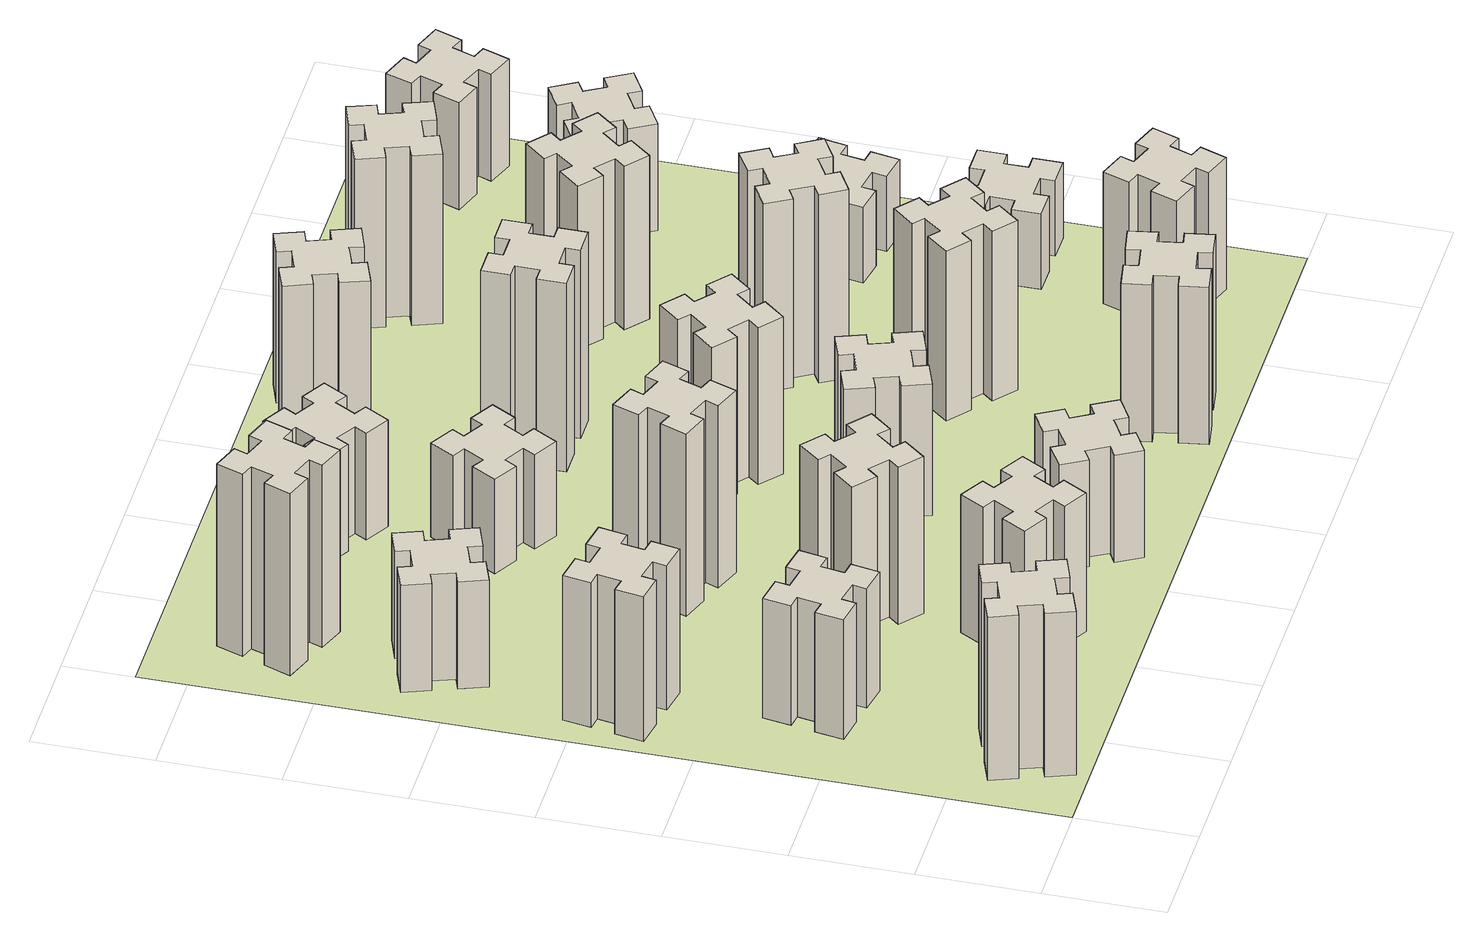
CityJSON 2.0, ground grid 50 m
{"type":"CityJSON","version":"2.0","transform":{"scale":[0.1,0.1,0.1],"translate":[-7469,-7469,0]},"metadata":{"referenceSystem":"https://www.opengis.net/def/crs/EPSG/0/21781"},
"CityObjects":{
"building1":{"type":"Building","attributes":{"class":"1000","function":"1000","usage":"1000","yearOfConstruction":2016,"roofType":"1000","measuredHeight":78,"storeysAboveGround":30,"storeysBelowGround":0},"geometry":[{"type":"Solid","lod":"1","boundaries":[[[[0,1,2,3,4,5,6,7,8,9,10,11,12,13,14,15,16,17,18,19]],[[17,16,20,21]],[[16,15,22,20]],[[15,14,23,22]],[[14,13,24,23]],[[13,12,25,24]],[[12,11,26,25]],[[11,10,27,26]],[[10,9,28,27]],[[9,8,29,28]],[[8,7,30,29]],[[7,6,31,30]],[[6,5,32,31]],[[5,4,33,32]],[[4,3,34,33]],[[3,2,35,34]],[[2,1,36,35]],[[1,0,37,36]],[[0,19,38,37]],[[19,18,39,38]],[[18,17,21,39]],[[24,25,26,27,28,29,30,31,32,33,34,35,36,37,38,39,21,20,22,23]]]]}]},
"building2":{"type":"Building","attributes":{"class":"1000","function":"1000","usage":"1000","yearOfConstruction":2016,"roofType":"1000","measuredHeight":57,"storeysAboveGround":30,"storeysBelowGround":0},"geometry":[{"type":"Solid","lod":"1","boundaries":[[[[40,41,42,43,44,45,46,47,48,49,50,51,52,53,54,55,56,57,58,59]],[[57,56,60,61]],[[56,55,62,60]],[[55,54,63,62]],[[54,53,64,63]],[[53,52,65,64]],[[52,51,66,65]],[[51,50,67,66]],[[50,49,68,67]],[[49,48,69,68]],[[48,47,70,69]],[[47,46,71,70]],[[46,45,72,71]],[[45,44,73,72]],[[44,43,74,73]],[[43,42,75,74]],[[42,41,76,75]],[[41,40,77,76]],[[40,59,78,77]],[[59,58,79,78]],[[58,57,61,79]],[[64,65,66,67,68,69,70,71,72,73,74,75,76,77,78,79,61,60,62,63]]]]}]},
"building3":{"type":"Building","attributes":{"class":"1000","function":"1000","usage":"1000","yearOfConstruction":2016,"roofType":"1000","measuredHeight":69,"storeysAboveGround":30,"storeysBelowGround":0},"geometry":[{"type":"Solid","lod":"1","boundaries":[[[[80,81,82,83,84,85,86,87,88,89,90,91,92,93,94,95,96,97,98,99]],[[97,96,100,101]],[[96,95,102,100]],[[95,94,103,102]],[[94,93,104,103]],[[93,92,105,104]],[[92,91,106,105]],[[91,90,107,106]],[[90,89,108,107]],[[89,88,109,108]],[[88,87,110,109]],[[87,86,111,110]],[[86,85,112,111]],[[85,84,113,112]],[[84,83,114,113]],[[83,82,115,114]],[[82,81,116,115]],[[81,80,117,116]],[[80,99,118,117]],[[99,98,119,118]],[[98,97,101,119]],[[104,105,106,107,108,109,110,111,112,113,114,115,116,117,118,119,101,100,102,103]]]]}]},
"building4":{"type":"Building","attributes":{"class":"1000","function":"1000","usage":"1000","yearOfConstruction":2016,"roofType":"1000","measuredHeight":51,"storeysAboveGround":30,"storeysBelowGround":0},"geometry":[{"type":"Solid","lod":"1","boundaries":[[[[120,121,122,123,124,125,126,127,128,129,130,131,132,133,134,135,136,137,138,139]],[[137,136,140,141]],[[136,135,142,140]],[[135,134,143,142]],[[134,133,144,143]],[[133,132,145,144]],[[132,131,146,145]],[[131,130,147,146]],[[130,129,148,147]],[[129,128,149,148]],[[128,127,150,149]],[[127,126,151,150]],[[126,125,152,151]],[[125,124,153,152]],[[124,123,154,153]],[[123,122,155,154]],[[122,121,156,155]],[[121,120,157,156]],[[120,139,158,157]],[[139,138,159,158]],[[138,137,141,159]],[[144,145,146,147,148,149,150,151,152,153,154,155,156,157,158,159,141,140,142,143]]]]}]},
"building5":{"type":"Building","attributes":{"class":"1000","function":"1000","usage":"1000","yearOfConstruction":2016,"roofType":"1000","measuredHeight":66,"storeysAboveGround":30,"storeysBelowGround":0},"geometry":[{"type":"Solid","lod":"1","boundaries":[[[[160,161,162,163,164,165,166,167,168,169,170,171,172,173,174,175,176,177,178,179]],[[177,176,180,181]],[[176,175,182,180]],[[175,174,183,182]],[[174,173,184,183]],[[173,172,185,184]],[[172,171,186,185]],[[171,170,187,186]],[[170,169,188,187]],[[169,168,189,188]],[[168,167,190,189]],[[167,166,191,190]],[[166,165,192,191]],[[165,164,193,192]],[[164,163,194,193]],[[163,162,195,194]],[[162,161,196,195]],[[161,160,197,196]],[[160,179,198,197]],[[179,178,199,198]],[[178,177,181,199]],[[184,185,186,187,188,189,190,191,192,193,194,195,196,197,198,199,181,180,182,183]]]]}]},
"building6":{"type":"Building","attributes":{"class":"1000","function":"1000","usage":"1000","yearOfConstruction":2016,"roofType":"1000","measuredHeight":87,"storeysAboveGround":30,"storeysBelowGround":0},"geometry":[{"type":"Solid","lod":"1","boundaries":[[[[200,201,202,203,204,205,206,207,208,209,210,211,212,213,214,215,216,217,218,219]],[[217,216,220,221]],[[216,215,222,220]],[[215,214,223,222]],[[214,213,224,223]],[[213,212,225,224]],[[212,211,226,225]],[[211,210,227,226]],[[210,209,228,227]],[[209,208,229,228]],[[208,207,230,229]],[[207,206,231,230]],[[206,205,232,231]],[[205,204,233,232]],[[204,203,234,233]],[[203,202,235,234]],[[202,201,236,235]],[[201,200,237,236]],[[200,219,238,237]],[[219,218,239,238]],[[218,217,221,239]],[[224,225,226,227,228,229,230,231,232,233,234,235,236,237,238,239,221,220,222,223]]]]}]},
"building7":{"type":"Building","attributes":{"class":"1000","function":"1000","usage":"1000","yearOfConstruction":2016,"roofType":"1000","measuredHeight":75,"storeysAboveGround":30,"storeysBelowGround":0},"geometry":[{"type":"Solid","lod":"1","boundaries":[[[[240,241,242,243,244,245,246,247,248,249,250,251,252,253,254,255,256,257,258,259]],[[257,256,260,261]],[[256,255,262,260]],[[255,254,263,262]],[[254,253,264,263]],[[253,252,265,264]],[[252,251,266,265]],[[251,250,267,266]],[[250,249,268,267]],[[249,248,269,268]],[[248,247,270,269]],[[247,246,271,270]],[[246,245,272,271]],[[245,244,273,272]],[[244,243,274,273]],[[243,242,275,274]],[[242,241,276,275]],[[241,240,277,276]],[[240,259,278,277]],[[259,258,279,278]],[[258,257,261,279]],[[264,265,266,267,268,269,270,271,272,273,274,275,276,277,278,279,261,260,262,263]]]]}]},
"building8":{"type":"Building","attributes":{"class":"1000","function":"1000","usage":"1000","yearOfConstruction":2016,"roofType":"1000","measuredHeight":87,"storeysAboveGround":30,"storeysBelowGround":0},"geometry":[{"type":"Solid","lod":"1","boundaries":[[[[280,281,282,283,284,285,286,287,288,289,290,291,292,293,294,295,296,297,298,299]],[[297,296,300,301]],[[296,295,302,300]],[[295,294,303,302]],[[294,293,304,303]],[[293,292,305,304]],[[292,291,306,305]],[[291,290,307,306]],[[290,289,308,307]],[[289,288,309,308]],[[288,287,310,309]],[[287,286,311,310]],[[286,285,312,311]],[[285,284,313,312]],[[284,283,314,313]],[[283,282,315,314]],[[282,281,316,315]],[[281,280,317,316]],[[280,299,318,317]],[[299,298,319,318]],[[298,297,301,319]],[[304,305,306,307,308,309,310,311,312,313,314,315,316,317,318,319,301,300,302,303]]]]}]},
"building9":{"type":"Building","attributes":{"class":"1000","function":"1000","usage":"1000","yearOfConstruction":2016,"roofType":"1000","measuredHeight":51,"storeysAboveGround":30,"storeysBelowGround":0},"geometry":[{"type":"Solid","lod":"1","boundaries":[[[[320,321,322,323,324,325,326,327,328,329,330,331,332,333,334,335,336,337,338,339]],[[337,336,340,341]],[[336,335,342,340]],[[335,334,343,342]],[[334,333,344,343]],[[333,332,345,344]],[[332,331,346,345]],[[331,330,347,346]],[[330,329,348,347]],[[329,328,349,348]],[[328,327,350,349]],[[327,326,351,350]],[[326,325,352,351]],[[325,324,353,352]],[[324,323,354,353]],[[323,322,355,354]],[[322,321,356,355]],[[321,320,357,356]],[[320,339,358,357]],[[339,338,359,358]],[[338,337,341,359]],[[344,345,346,347,348,349,350,351,352,353,354,355,356,357,358,359,341,340,342,343]]]]}]},
"building10":{"type":"Building","attributes":{"class":"1000","function":"1000","usage":"1000","yearOfConstruction":2016,"roofType":"1000","measuredHeight":45,"storeysAboveGround":30,"storeysBelowGround":0},"geometry":[{"type":"Solid","lod":"1","boundaries":[[[[360,361,362,363,364,365,366,367,368,369,370,371,372,373,374,375,376,377,378,379]],[[377,376,380,381]],[[376,375,382,380]],[[375,374,383,382]],[[374,373,384,383]],[[373,372,385,384]],[[372,371,386,385]],[[371,370,387,386]],[[370,369,388,387]],[[369,368,389,388]],[[368,367,390,389]],[[367,366,391,390]],[[366,365,392,391]],[[365,364,393,392]],[[364,363,394,393]],[[363,362,395,394]],[[362,361,396,395]],[[361,360,397,396]],[[360,379,398,397]],[[379,378,399,398]],[[378,377,381,399]],[[384,385,386,387,388,389,390,391,392,393,394,395,396,397,398,399,381,380,382,383]]]]}]},
"building11":{"type":"Building","attributes":{"class":"1000","function":"1000","usage":"1000","yearOfConstruction":2016,"roofType":"1000","measuredHeight":51,"storeysAboveGround":30,"storeysBelowGround":0},"geometry":[{"type":"Solid","lod":"1","boundaries":[[[[400,401,402,403,404,405,406,407,408,409,410,411,412,413,414,415,416,417,418,419]],[[417,416,420,421]],[[416,415,422,420]],[[415,414,423,422]],[[414,413,424,423]],[[413,412,425,424]],[[412,411,426,425]],[[411,410,427,426]],[[410,409,428,427]],[[409,408,429,428]],[[408,407,430,429]],[[407,406,431,430]],[[406,405,432,431]],[[405,404,433,432]],[[404,403,434,433]],[[403,402,435,434]],[[402,401,436,435]],[[401,400,437,436]],[[400,419,438,437]],[[419,418,439,438]],[[418,417,421,439]],[[424,425,426,427,428,429,430,431,432,433,434,435,436,437,438,439,421,420,422,423]]]]}]},
"building12":{"type":"Building","attributes":{"class":"1000","function":"1000","usage":"1000","yearOfConstruction":2016,"roofType":"1000","measuredHeight":63,"storeysAboveGround":30,"storeysBelowGround":0},"geometry":[{"type":"Solid","lod":"1","boundaries":[[[[440,441,442,443,444,445,446,447,448,449,450,451,452,453,454,455,456,457,458,459]],[[457,456,460,461]],[[456,455,462,460]],[[455,454,463,462]],[[454,453,464,463]],[[453,452,465,464]],[[452,451,466,465]],[[451,450,467,466]],[[450,449,468,467]],[[449,448,469,468]],[[448,447,470,469]],[[447,446,471,470]],[[446,445,472,471]],[[445,444,473,472]],[[444,443,474,473]],[[443,442,475,474]],[[442,441,476,475]],[[441,440,477,476]],[[440,459,478,477]],[[459,458,479,478]],[[458,457,461,479]],[[464,465,466,467,468,469,470,471,472,473,474,475,476,477,478,479,461,460,462,463]]]]}]},
"building13":{"type":"Building","attributes":{"class":"1000","function":"1000","usage":"1000","yearOfConstruction":2016,"roofType":"1000","measuredHeight":75,"storeysAboveGround":30,"storeysBelowGround":0},"geometry":[{"type":"Solid","lod":"1","boundaries":[[[[480,481,482,483,484,485,486,487,488,489,490,491,492,493,494,495,496,497,498,499]],[[497,496,500,501]],[[496,495,502,500]],[[495,494,503,502]],[[494,493,504,503]],[[493,492,505,504]],[[492,491,506,505]],[[491,490,507,506]],[[490,489,508,507]],[[489,488,509,508]],[[488,487,510,509]],[[487,486,511,510]],[[486,485,512,511]],[[485,484,513,512]],[[484,483,514,513]],[[483,482,515,514]],[[482,481,516,515]],[[481,480,517,516]],[[480,499,518,517]],[[499,498,519,518]],[[498,497,501,519]],[[504,505,506,507,508,509,510,511,512,513,514,515,516,517,518,519,501,500,502,503]]]]}]},
"building14":{"type":"Building","attributes":{"class":"1000","function":"1000","usage":"1000","yearOfConstruction":2016,"roofType":"1000","measuredHeight":90,"storeysAboveGround":30,"storeysBelowGround":0},"geometry":[{"type":"Solid","lod":"1","boundaries":[[[[520,521,522,523,524,525,526,527,528,529,530,531,532,533,534,535,536,537,538,539]],[[537,536,540,541]],[[536,535,542,540]],[[535,534,543,542]],[[534,533,544,543]],[[533,532,545,544]],[[532,531,546,545]],[[531,530,547,546]],[[530,529,548,547]],[[529,528,549,548]],[[528,527,550,549]],[[527,526,551,550]],[[526,525,552,551]],[[525,524,553,552]],[[524,523,554,553]],[[523,522,555,554]],[[522,521,556,555]],[[521,520,557,556]],[[520,539,558,557]],[[539,538,559,558]],[[538,537,541,559]],[[544,545,546,547,548,549,550,551,552,553,554,555,556,557,558,559,541,540,542,543]]]]}]},
"building15":{"type":"Building","attributes":{"class":"1000","function":"1000","usage":"1000","yearOfConstruction":2016,"roofType":"1000","measuredHeight":75,"storeysAboveGround":30,"storeysBelowGround":0},"geometry":[{"type":"Solid","lod":"1","boundaries":[[[[560,561,562,563,564,565,566,567,568,569,570,571,572,573,574,575,576,577,578,579]],[[577,576,580,581]],[[576,575,582,580]],[[575,574,583,582]],[[574,573,584,583]],[[573,572,585,584]],[[572,571,586,585]],[[571,570,587,586]],[[570,569,588,587]],[[569,568,589,588]],[[568,567,590,589]],[[567,566,591,590]],[[566,565,592,591]],[[565,564,593,592]],[[564,563,594,593]],[[563,562,595,594]],[[562,561,596,595]],[[561,560,597,596]],[[560,579,598,597]],[[579,578,599,598]],[[578,577,581,599]],[[584,585,586,587,588,589,590,591,592,593,594,595,596,597,598,599,581,580,582,583]]]]}]},
"building16":{"type":"Building","attributes":{"class":"1000","function":"1000","usage":"1000","yearOfConstruction":2016,"roofType":"1000","measuredHeight":72,"storeysAboveGround":30,"storeysBelowGround":0},"geometry":[{"type":"Solid","lod":"1","boundaries":[[[[600,601,602,603,604,605,606,607,608,609,610,611,612,613,614,615,616,617,618,619]],[[617,616,620,621]],[[616,615,622,620]],[[615,614,623,622]],[[614,613,624,623]],[[613,612,625,624]],[[612,611,626,625]],[[611,610,627,626]],[[610,609,628,627]],[[609,608,629,628]],[[608,607,630,629]],[[607,606,631,630]],[[606,605,632,631]],[[605,604,633,632]],[[604,603,634,633]],[[603,602,635,634]],[[602,601,636,635]],[[601,600,637,636]],[[600,619,638,637]],[[619,618,639,638]],[[618,617,621,639]],[[624,625,626,627,628,629,630,631,632,633,634,635,636,637,638,639,621,620,622,623]]]]}]},
"building17":{"type":"Building","attributes":{"class":"1000","function":"1000","usage":"1000","yearOfConstruction":2016,"roofType":"1000","measuredHeight":81,"storeysAboveGround":30,"storeysBelowGround":0},"geometry":[{"type":"Solid","lod":"1","boundaries":[[[[640,641,642,643,644,645,646,647,648,649,650,651,652,653,654,655,656,657,658,659]],[[657,656,660,661]],[[656,655,662,660]],[[655,654,663,662]],[[654,653,664,663]],[[653,652,665,664]],[[652,651,666,665]],[[651,650,667,666]],[[650,649,668,667]],[[649,648,669,668]],[[648,647,670,669]],[[647,646,671,670]],[[646,645,672,671]],[[645,644,673,672]],[[644,643,674,673]],[[643,642,675,674]],[[642,641,676,675]],[[641,640,677,676]],[[640,659,678,677]],[[659,658,679,678]],[[658,657,661,679]],[[664,665,666,667,668,669,670,671,672,673,674,675,676,677,678,679,661,660,662,663]]]]}]},
"building18":{"type":"Building","attributes":{"class":"1000","function":"1000","usage":"1000","yearOfConstruction":2016,"roofType":"1000","measuredHeight":90,"storeysAboveGround":30,"storeysBelowGround":0},"geometry":[{"type":"Solid","lod":"1","boundaries":[[[[680,681,682,683,684,685,686,687,688,689,690,691,692,693,694,695,696,697,698,699]],[[697,696,700,701]],[[696,695,702,700]],[[695,694,703,702]],[[694,693,704,703]],[[693,692,705,704]],[[692,691,706,705]],[[691,690,707,706]],[[690,689,708,707]],[[689,688,709,708]],[[688,687,710,709]],[[687,686,711,710]],[[686,685,712,711]],[[685,684,713,712]],[[684,683,714,713]],[[683,682,715,714]],[[682,681,716,715]],[[681,680,717,716]],[[680,699,718,717]],[[699,698,719,718]],[[698,697,701,719]],[[704,705,706,707,708,709,710,711,712,713,714,715,716,717,718,719,701,700,702,703]]]]}]},
"building19":{"type":"Building","attributes":{"class":"1000","function":"1000","usage":"1000","yearOfConstruction":2016,"roofType":"1000","measuredHeight":78,"storeysAboveGround":30,"storeysBelowGround":0},"geometry":[{"type":"Solid","lod":"1","boundaries":[[[[720,721,722,723,724,725,726,727,728,729,730,731,732,733,734,735,736,737,738,739]],[[737,736,740,741]],[[736,735,742,740]],[[735,734,743,742]],[[734,733,744,743]],[[733,732,745,744]],[[732,731,746,745]],[[731,730,747,746]],[[730,729,748,747]],[[729,728,749,748]],[[728,727,750,749]],[[727,726,751,750]],[[726,725,752,751]],[[725,724,753,752]],[[724,723,754,753]],[[723,722,755,754]],[[722,721,756,755]],[[721,720,757,756]],[[720,739,758,757]],[[739,738,759,758]],[[738,737,741,759]],[[744,745,746,747,748,749,750,751,752,753,754,755,756,757,758,759,741,740,742,743]]]]}]},
"building20":{"type":"Building","attributes":{"class":"1000","function":"1000","usage":"1000","yearOfConstruction":2016,"roofType":"1000","measuredHeight":63,"storeysAboveGround":30,"storeysBelowGround":0},"geometry":[{"type":"Solid","lod":"1","boundaries":[[[[760,761,762,763,764,765,766,767,768,769,770,771,772,773,774,775,776,777,778,779]],[[777,776,780,781]],[[776,775,782,780]],[[775,774,783,782]],[[774,773,784,783]],[[773,772,785,784]],[[772,771,786,785]],[[771,770,787,786]],[[770,769,788,787]],[[769,768,789,788]],[[768,767,790,789]],[[767,766,791,790]],[[766,765,792,791]],[[765,764,793,792]],[[764,763,794,793]],[[763,762,795,794]],[[762,761,796,795]],[[761,760,797,796]],[[760,779,798,797]],[[779,778,799,798]],[[778,777,781,799]],[[784,785,786,787,788,789,790,791,792,793,794,795,796,797,798,799,781,780,782,783]]]]}]},
"building21":{"type":"Building","attributes":{"class":"1000","function":"1000","usage":"1000","yearOfConstruction":2016,"roofType":"1000","measuredHeight":81,"storeysAboveGround":30,"storeysBelowGround":0},"geometry":[{"type":"Solid","lod":"1","boundaries":[[[[800,801,802,803,804,805,806,807,808,809,810,811,812,813,814,815,816,817,818,819]],[[817,816,820,821]],[[816,815,822,820]],[[815,814,823,822]],[[814,813,824,823]],[[813,812,825,824]],[[812,811,826,825]],[[811,810,827,826]],[[810,809,828,827]],[[809,808,829,828]],[[808,807,830,829]],[[807,806,831,830]],[[806,805,832,831]],[[805,804,833,832]],[[804,803,834,833]],[[803,802,835,834]],[[802,801,836,835]],[[801,800,837,836]],[[800,819,838,837]],[[819,818,839,838]],[[818,817,821,839]],[[824,825,826,827,828,829,830,831,832,833,834,835,836,837,838,839,821,820,822,823]]]]}]},
"building22":{"type":"Building","attributes":{"class":"1000","function":"1000","usage":"1000","yearOfConstruction":2016,"roofType":"1000","measuredHeight":36,"storeysAboveGround":30,"storeysBelowGround":0},"geometry":[{"type":"Solid","lod":"1","boundaries":[[[[840,841,842,843,844,845,846,847,848,849,850,851,852,853,854,855,856,857,858,859]],[[857,856,860,861]],[[856,855,862,860]],[[855,854,863,862]],[[854,853,864,863]],[[853,852,865,864]],[[852,851,866,865]],[[851,850,867,866]],[[850,849,868,867]],[[849,848,869,868]],[[848,847,870,869]],[[847,846,871,870]],[[846,845,872,871]],[[845,844,873,872]],[[844,843,874,873]],[[843,842,875,874]],[[842,841,876,875]],[[841,840,877,876]],[[840,859,878,877]],[[859,858,879,878]],[[858,857,861,879]],[[864,865,866,867,868,869,870,871,872,873,874,875,876,877,878,879,861,860,862,863]]]]}]},
"building23":{"type":"Building","attributes":{"class":"1000","function":"1000","usage":"1000","yearOfConstruction":2016,"roofType":"1000","measuredHeight":36,"storeysAboveGround":30,"storeysBelowGround":0},"geometry":[{"type":"Solid","lod":"1","boundaries":[[[[880,881,882,883,884,885,886,887,888,889,890,891,892,893,894,895,896,897,898,899]],[[897,896,900,901]],[[896,895,902,900]],[[895,894,903,902]],[[894,893,904,903]],[[893,892,905,904]],[[892,891,906,905]],[[891,890,907,906]],[[890,889,908,907]],[[889,888,909,908]],[[888,887,910,909]],[[887,886,911,910]],[[886,885,912,911]],[[885,884,913,912]],[[884,883,914,913]],[[883,882,915,914]],[[882,881,916,915]],[[881,880,917,916]],[[880,899,918,917]],[[899,898,919,918]],[[898,897,901,919]],[[904,905,906,907,908,909,910,911,912,913,914,915,916,917,918,919,901,900,902,903]]]]}]},
"building24":{"type":"Building","attributes":{"class":"1000","function":"1000","usage":"1000","yearOfConstruction":2016,"roofType":"1000","measuredHeight":51,"storeysAboveGround":30,"storeysBelowGround":0},"geometry":[{"type":"Solid","lod":"1","boundaries":[[[[920,921,922,923,924,925,926,927,928,929,930,931,932,933,934,935,936,937,938,939]],[[937,936,940,941]],[[936,935,942,940]],[[935,934,943,942]],[[934,933,944,943]],[[933,932,945,944]],[[932,931,946,945]],[[931,930,947,946]],[[930,929,948,947]],[[929,928,949,948]],[[928,927,950,949]],[[927,926,951,950]],[[926,925,952,951]],[[925,924,953,952]],[[924,923,954,953]],[[923,922,955,954]],[[922,921,956,955]],[[921,920,957,956]],[[920,939,958,957]],[[939,938,959,958]],[[938,937,941,959]],[[944,945,946,947,948,949,950,951,952,953,954,955,956,957,958,959,941,940,942,943]]]]}]},
"building25":{"type":"Building","attributes":{"class":"1000","function":"1000","usage":"1000","yearOfConstruction":2016,"roofType":"1000","measuredHeight":51,"storeysAboveGround":30,"storeysBelowGround":0},"geometry":[{"type":"Solid","lod":"1","boundaries":[[[[960,961,962,963,964,965,966,967,968,969,970,971,972,973,974,975,976,977,978,979]],[[977,976,980,981]],[[976,975,982,980]],[[975,974,983,982]],[[974,973,984,983]],[[973,972,985,984]],[[972,971,986,985]],[[971,970,987,986]],[[970,969,988,987]],[[969,968,989,988]],[[968,967,990,989]],[[967,966,991,990]],[[966,965,992,991]],[[965,964,993,992]],[[964,963,994,993]],[[963,962,995,994]],[[962,961,996,995]],[[961,960,997,996]],[[960,979,998,997]],[[979,978,999,998]],[[978,977,981,999]],[[984,985,986,987,988,989,990,991,992,993,994,995,996,997,998,999,981,980,982,983]]]]}]},
"landuse1":{"type":"LandUse","attributes":{"name":"plot1","function":"1010"},"geometry":[{"type":"MultiSurface","lod":"1","boundaries":[[[1000,1001,1002,1003]]]}]}
},
"vertices":[
[385,396,0],[291,362,0],[270,418,0],[157,377,0],[199,264,0],[255,285,0],[289,191,0],[233,170,0],[274,57,0],[387,99,0],[366,155,0],[460,189,0],[480,133,0],[593,174,0],[552,287,0],[496,266,0],[462,360,0],[518,380,0],[477,493,0],[364,452,0],[462,360,780],[518,380,780],[496,266,780],[552,287,780],[593,174,780],[480,133,780],[460,189,780],[366,155,780],[387,99,780],[274,57,780],[233,170,780],[289,191,780],[255,285,780],[199,264,780],[157,377,780],[270,418,780],[291,362,780],[385,396,780],[364,452,780],[477,493,780],
[407,1016,0],[505,998,0],[495,939,0],[613,918,0],[634,1037,0],[575,1047,0],[592,1145,0],[651,1135,0],[672,1253,0],[554,1274,0],[544,1215,0],[445,1232,0],[456,1291,0],[337,1312,0],[317,1194,0],[376,1184,0],[358,1085,0],[299,1096,0],[278,977,0],[397,957,0],[358,1085,570],[299,1096,570],[376,1184,570],[317,1194,570],[337,1312,570],[456,1291,570],[445,1232,570],[544,1215,570],[554,1274,570],[672,1253,570],[651,1135,570],[592,1145,570],[575,1047,570],[634,1037,570],[613,918,570],[495,939,570],[505,998,570],[407,1016,570],[397,957,570],[278,977,570],
[176,1924,0],[158,1825,0],[99,1836,0],[78,1717,0],[197,1697,0],[207,1756,0],[305,1738,0],[295,1679,0],[413,1658,0],[434,1777,0],[375,1787,0],[392,1885,0],[451,1875,0],[472,1993,0],[354,2014,0],[344,1955,0],[245,1972,0],[256,2031,0],[137,2052,0],[117,1934,0],[245,1972,690],[256,2031,690],[344,1955,690],[354,2014,690],[472,1993,690],[451,1875,690],[392,1885,690],[375,1787,690],[434,1777,690],[413,1658,690],[295,1679,690],[305,1738,690],[207,1756,690],[197,1697,690],[78,1717,690],[99,1836,690],[158,1825,690],[176,1924,690],[117,1934,690],[137,2052,690],
[385,2716,0],[291,2682,0],[270,2738,0],[157,2697,0],[199,2584,0],[255,2605,0],[289,2511,0],[233,2490,0],[274,2377,0],[387,2419,0],[366,2475,0],[460,2509,0],[480,2453,0],[593,2494,0],[552,2607,0],[496,2586,0],[462,2680,0],[518,2700,0],[477,2813,0],[364,2772,0],[462,2680,510],[518,2700,510],[496,2586,510],[552,2607,510],[593,2494,510],[480,2453,510],[460,2509,510],[366,2475,510],[387,2419,510],[274,2377,510],[233,2490,510],[289,2511,510],[255,2605,510],[199,2584,510],[157,2697,510],[270,2738,510],[291,2682,510],[385,2716,510],[364,2772,510],[477,2813,510],
[1186,377,0],[1236,464,0],[1288,434,0],[1348,538,0],[1244,598,0],[1214,546,0],[1127,596,0],[1157,648,0],[1053,708,0],[993,604,0],[1045,574,0],[995,487,0],[943,517,0],[883,413,0],[987,353,0],[1017,405,0],[1104,355,0],[1074,303,0],[1178,243,0],[1238,347,0],[1104,355,660],[1074,303,660],[1017,405,660],[987,353,660],[883,413,660],[943,517,660],[995,487,660],[1045,574,660],[993,604,660],[1053,708,660],[1157,648,660],[1127,596,660],[1214,546,660],[1244,598,660],[1348,538,660],[1288,434,660],[1236,464,660],[1186,377,660],[1238,347,660],[1178,243,660],
[462,3151,0],[496,3245,0],[552,3224,0],[593,3337,0],[480,3378,0],[460,3322,0],[366,3356,0],[387,3412,0],[274,3453,0],[233,3340,0],[289,3320,0],[255,3226,0],[199,3247,0],[157,3134,0],[270,3093,0],[291,3149,0],[385,3115,0],[364,3059,0],[477,3017,0],[518,3130,0],[385,3115,870],[364,3059,870],[291,3149,870],[270,3093,870],[157,3134,870],[199,3247,870],[255,3226,870],[289,3320,870],[233,3340,870],[274,3453,870],[387,3412,870],[366,3356,870],[460,3322,870],[480,3378,870],[593,3337,870],[552,3224,870],[496,3245,870],[462,3151,870],[518,3130,870],[477,3017,870],
[1006,1063,0],[1083,999,0],[1044,953,0],[1136,876,0],[1213,968,0],[1167,1006,0],[1232,1083,0],[1278,1044,0],[1355,1136,0],[1263,1213,0],[1224,1167,0],[1148,1232,0],[1186,1278,0],[1094,1355,0],[1017,1263,0],[1063,1224,0],[999,1148,0],[953,1186,0],[876,1094,0],[968,1017,0],[999,1148,750],[953,1186,750],[1063,1224,750],[1017,1263,750],[1094,1355,750],[1186,1278,750],[1148,1232,750],[1224,1167,750],[1263,1213,750],[1355,1136,750],[1278,1044,750],[1232,1083,750],[1167,1006,750],[1213,968,750],[1136,876,750],[1044,953,750],[1083,999,750],[1006,1063,750],[968,1017,750],[876,1094,750],
[1202,1771,0],[1236,1865,0],[1292,1844,0],[1333,1957,0],[1220,1998,0],[1200,1942,0],[1106,1976,0],[1127,2032,0],[1014,2073,0],[973,1960,0],[1029,1940,0],[995,1846,0],[939,1867,0],[897,1754,0],[1010,1713,0],[1031,1769,0],[1125,1735,0],[1104,1679,0],[1217,1637,0],[1258,1750,0],[1125,1735,870],[1104,1679,870],[1031,1769,870],[1010,1713,870],[897,1754,870],[939,1867,870],[995,1846,870],[1029,1940,870],[973,1960,870],[1014,2073,870],[1127,2032,870],[1106,1976,870],[1200,1942,870],[1220,1998,870],[1333,1957,870],[1292,1844,870],[1236,1865,870],[1202,1771,870],[1258,1750,870],[1217,1637,870],
[1744,496,0],[1657,446,0],[1627,498,0],[1523,438,0],[1583,334,0],[1635,364,0],[1685,277,0],[1633,247,0],[1693,143,0],[1797,203,0],[1767,255,0],[1854,305,0],[1884,253,0],[1988,313,0],[1928,417,0],[1876,387,0],[1826,474,0],[1878,504,0],[1818,608,0],[1714,548,0],[1826,474,510],[1878,504,510],[1876,387,510],[1928,417,510],[1988,313,510],[1884,253,510],[1854,305,510],[1767,255,510],[1797,203,510],[1693,143,510],[1633,247,510],[1685,277,510],[1635,364,510],[1583,334,510],[1523,438,510],[1627,498,510],[1657,446,510],[1744,496,510],[1714,548,510],[1818,608,510],
[1117,2525,0],[1204,2475,0],[1174,2423,0],[1278,2363,0],[1338,2467,0],[1286,2497,0],[1336,2584,0],[1388,2554,0],[1448,2658,0],[1344,2718,0],[1314,2666,0],[1227,2716,0],[1257,2768,0],[1153,2828,0],[1093,2724,0],[1145,2694,0],[1095,2607,0],[1043,2637,0],[983,2533,0],[1087,2473,0],[1095,2607,450],[1043,2637,450],[1145,2694,450],[1093,2724,450],[1153,2828,450],[1257,2768,450],[1227,2716,450],[1314,2666,450],[1344,2718,450],[1448,2658,450],[1388,2554,450],[1336,2584,450],[1286,2497,450],[1338,2467,450],[1278,2363,450],[1174,2423,450],[1204,2475,450],[1117,2525,450],[1087,2473,450],[983,2533,450],
[1214,3306,0],[1127,3356,0],[1157,3408,0],[1053,3468,0],[993,3364,0],[1045,3334,0],[995,3247,0],[943,3277,0],[883,3173,0],[987,3113,0],[1017,3165,0],[1104,3115,0],[1074,3063,0],[1178,3003,0],[1238,3107,0],[1186,3137,0],[1236,3224,0],[1288,3194,0],[1348,3298,0],[1244,3358,0],[1236,3224,510],[1288,3194,510],[1186,3137,510],[1238,3107,510],[1178,3003,510],[1074,3063,510],[1104,3115,510],[1017,3165,510],[987,3113,510],[883,3173,510],[943,3277,510],[995,3247,510],[1045,3334,510],[993,3364,510],[1053,3468,510],[1157,3408,510],[1127,3356,510],[1214,3306,510],[1244,3358,510],[1348,3298,510],
[1846,1095,0],[1940,1129,0],[1960,1073,0],[2073,1114,0],[2032,1227,0],[1976,1206,0],[1942,1300,0],[1998,1320,0],[1957,1433,0],[1844,1392,0],[1865,1336,0],[1771,1302,0],[1750,1358,0],[1637,1317,0],[1679,1204,0],[1735,1225,0],[1769,1131,0],[1713,1110,0],[1754,997,0],[1867,1039,0],[1769,1131,630],[1713,1110,630],[1735,1225,630],[1679,1204,630],[1637,1317,630],[1750,1358,630],[1771,1302,630],[1865,1336,630],[1844,1392,630],[1957,1433,630],[1998,1320,630],[1942,1300,630],[1976,1206,630],[2032,1227,630],[2073,1114,630],[1960,1073,630],[1940,1129,630],[1846,1095,630],[1867,1039,630],[1754,997,630],
[1964,1907,0],[1888,1972,0],[1926,2018,0],[1834,2095,0],[1757,2003,0],[1803,1964,0],[1739,1888,0],[1693,1926,0],[1616,1834,0],[1708,1757,0],[1746,1803,0],[1823,1739,0],[1784,1693,0],[1876,1616,0],[1953,1708,0],[1907,1746,0],[1972,1823,0],[2018,1784,0],[2095,1876,0],[2003,1953,0],[1972,1823,750],[2018,1784,750],[1907,1746,750],[1953,1708,750],[1876,1616,750],[1784,1693,750],[1823,1739,750],[1746,1803,750],[1708,1757,750],[1616,1834,750],[1693,1926,750],[1739,1888,750],[1803,1964,750],[1757,2003,750],[1834,2095,750],[1926,2018,750],[1888,1972,750],[1964,1907,750],[2003,1953,750],[2095,1876,750],
[1905,2705,0],[1805,2705,0],[1805,2765,0],[1685,2765,0],[1685,2645,0],[1745,2645,0],[1745,2545,0],[1685,2545,0],[1685,2425,0],[1805,2425,0],[1805,2485,0],[1905,2485,0],[1905,2425,0],[2025,2425,0],[2025,2545,0],[1965,2545,0],[1965,2645,0],[2025,2645,0],[2025,2765,0],[1905,2765,0],[1965,2645,900],[2025,2645,900],[1965,2545,900],[2025,2545,900],[2025,2425,900],[1905,2425,900],[1905,2485,900],[1805,2485,900],[1805,2425,900],[1685,2425,900],[1685,2545,900],[1745,2545,900],[1745,2645,900],[1685,2645,900],[1685,2765,900],[1805,2765,900],[1805,2705,900],[1905,2705,900],[1905,2765,900],[2025,2765,900],
[2712,245,0],[2695,344,0],[2754,354,0],[2733,472,0],[2615,451,0],[2625,392,0],[2527,375,0],[2517,434,0],[2398,413,0],[2419,295,0],[2478,305,0],[2496,207,0],[2437,197,0],[2457,78,0],[2576,99,0],[2565,158,0],[2664,176,0],[2674,117,0],[2792,137,0],[2771,256,0],[2664,176,750],[2674,117,750],[2565,158,750],[2576,99,750],[2457,78,750],[2437,197,750],[2496,207,750],[2478,305,750],[2419,295,750],[2398,413,750],[2517,434,750],[2527,375,750],[2625,392,750],[2615,451,750],[2733,472,750],[2754,354,750],[2695,344,750],[2712,245,750],[2771,256,750],[2792,137,750],
[1865,3556,0],[1771,3522,0],[1750,3578,0],[1637,3537,0],[1679,3424,0],[1735,3445,0],[1769,3351,0],[1713,3330,0],[1754,3217,0],[1867,3259,0],[1846,3315,0],[1940,3349,0],[1960,3293,0],[2073,3334,0],[2032,3447,0],[1976,3426,0],[1942,3520,0],[1998,3540,0],[1957,3653,0],[1844,3612,0],[1942,3520,720],[1998,3540,720],[1976,3426,720],[2032,3447,720],[2073,3334,720],[1960,3293,720],[1940,3349,720],[1846,3315,720],[1867,3259,720],[1754,3217,720],[1713,3330,720],[1769,3351,720],[1735,3445,720],[1679,3424,720],[1637,3537,720],[1750,3578,720],[1771,3522,720],[1865,3556,720],[1844,3612,720],[1957,3653,720],
[2647,1006,0],[2712,1083,0],[2758,1044,0],[2835,1136,0],[2743,1213,0],[2704,1167,0],[2628,1232,0],[2666,1278,0],[2574,1355,0],[2497,1263,0],[2543,1224,0],[2479,1148,0],[2433,1186,0],[2356,1094,0],[2448,1017,0],[2486,1063,0],[2563,999,0],[2524,953,0],[2616,876,0],[2693,968,0],[2563,999,810],[2524,953,810],[2486,1063,810],[2448,1017,810],[2356,1094,810],[2433,1186,810],[2479,1148,810],[2543,1224,810],[2497,1263,810],[2574,1355,810],[2666,1278,810],[2628,1232,810],[2704,1167,810],[2743,1213,810],[2835,1136,810],[2758,1044,810],[2712,1083,810],[2647,1006,810],[2693,968,810],[2616,876,810],
[2475,1744,0],[2525,1657,0],[2473,1627,0],[2533,1523,0],[2637,1583,0],[2607,1635,0],[2694,1685,0],[2724,1633,0],[2828,1693,0],[2768,1797,0],[2716,1767,0],[2666,1854,0],[2718,1884,0],[2658,1988,0],[2554,1928,0],[2584,1876,0],[2497,1826,0],[2467,1878,0],[2363,1818,0],[2423,1714,0],[2497,1826,900],[2467,1878,900],[2584,1876,900],[2554,1928,900],[2658,1988,900],[2718,1884,900],[2666,1854,900],[2716,1767,900],[2768,1797,900],[2828,1693,900],[2724,1633,900],[2694,1685,900],[2607,1635,900],[2637,1583,900],[2533,1523,900],[2473,1627,900],[2525,1657,900],[2475,1744,900],[2423,1714,900],[2363,1818,900],
[2804,2647,0],[2728,2712,0],[2766,2758,0],[2674,2835,0],[2597,2743,0],[2643,2704,0],[2579,2628,0],[2533,2666,0],[2456,2574,0],[2548,2497,0],[2586,2543,0],[2663,2479,0],[2624,2433,0],[2716,2356,0],[2793,2448,0],[2747,2486,0],[2812,2563,0],[2858,2524,0],[2935,2616,0],[2843,2693,0],[2812,2563,780],[2858,2524,780],[2747,2486,780],[2793,2448,780],[2716,2356,780],[2624,2433,780],[2663,2479,780],[2586,2543,780],[2548,2497,780],[2456,2574,780],[2533,2666,780],[2579,2628,780],[2643,2704,780],[2597,2743,780],[2674,2835,780],[2766,2758,780],[2728,2712,780],[2804,2647,780],[2843,2693,780],[2935,2616,780],
[3420,562,0],[3326,596,0],[3347,652,0],[3234,693,0],[3193,580,0],[3249,560,0],[3215,466,0],[3159,487,0],[3117,374,0],[3230,333,0],[3251,389,0],[3345,355,0],[3324,299,0],[3437,257,0],[3478,370,0],[3422,391,0],[3456,485,0],[3512,464,0],[3553,577,0],[3440,618,0],[3456,485,630],[3512,464,630],[3422,391,630],[3478,370,630],[3437,257,630],[3324,299,630],[3345,355,630],[3251,389,630],[3230,333,630],[3117,374,630],[3159,487,630],[3215,466,630],[3249,560,630],[3193,580,630],[3234,693,630],[3347,652,630],[3326,596,630],[3420,562,630],[3440,618,630],[3553,577,630],
[2605,3456,0],[2511,3422,0],[2490,3478,0],[2377,3437,0],[2419,3324,0],[2475,3345,0],[2509,3251,0],[2453,3230,0],[2494,3117,0],[2607,3159,0],[2586,3215,0],[2680,3249,0],[2700,3193,0],[2813,3234,0],[2772,3347,0],[2716,3326,0],[2682,3420,0],[2738,3440,0],[2697,3553,0],[2584,3512,0],[2682,3420,810],[2738,3440,810],[2716,3326,810],[2772,3347,810],[2813,3234,810],[2700,3193,810],[2680,3249,810],[2586,3215,810],[2607,3159,810],[2494,3117,810],[2453,3230,810],[2509,3251,810],[2475,3345,810],[2419,3324,810],[2377,3437,810],[2490,3478,810],[2511,3422,810],[2605,3456,810],[2584,3512,810],[2697,3553,810],
[3325,1165,0],[3325,1065,0],[3265,1065,0],[3265,945,0],[3385,945,0],[3385,1005,0],[3485,1005,0],[3485,945,0],[3605,945,0],[3605,1065,0],[3545,1065,0],[3545,1165,0],[3605,1165,0],[3605,1285,0],[3485,1285,0],[3485,1225,0],[3385,1225,0],[3385,1285,0],[3265,1285,0],[3265,1165,0],[3385,1225,360],[3385,1285,360],[3485,1225,360],[3485,1285,360],[3605,1285,360],[3605,1165,360],[3545,1165,360],[3545,1065,360],[3605,1065,360],[3605,945,360],[3485,945,360],[3485,1005,360],[3385,1005,360],[3385,945,360],[3265,945,360],[3265,1065,360],[3325,1065,360],[3325,1165,360],[3265,1165,360],[3265,1285,360],
[3267,1656,0],[3365,1638,0],[3355,1579,0],[3473,1558,0],[3494,1677,0],[3435,1687,0],[3452,1785,0],[3511,1775,0],[3532,1893,0],[3414,1914,0],[3404,1855,0],[3305,1872,0],[3316,1931,0],[3197,1952,0],[3177,1834,0],[3236,1824,0],[3218,1725,0],[3159,1736,0],[3138,1617,0],[3257,1597,0],[3218,1725,360],[3159,1736,360],[3236,1824,360],[3177,1834,360],[3197,1952,360],[3316,1931,360],[3305,1872,360],[3404,1855,360],[3414,1914,360],[3532,1893,360],[3511,1775,360],[3452,1785,360],[3435,1687,360],[3494,1677,360],[3473,1558,360],[3355,1579,360],[3365,1638,360],[3267,1656,360],[3257,1597,360],[3138,1617,360],
[3456,2707,0],[3406,2794,0],[3458,2824,0],[3398,2928,0],[3294,2868,0],[3324,2816,0],[3237,2766,0],[3207,2818,0],[3103,2758,0],[3163,2654,0],[3215,2684,0],[3265,2597,0],[3213,2567,0],[3273,2463,0],[3377,2523,0],[3347,2575,0],[3434,2625,0],[3464,2573,0],[3568,2633,0],[3508,2737,0],[3434,2625,510],[3464,2573,510],[3347,2575,510],[3377,2523,510],[3273,2463,510],[3213,2567,510],[3265,2597,510],[3215,2684,510],[3163,2654,510],[3103,2758,510],[3207,2818,510],[3237,2766,510],[3324,2816,510],[3294,2868,510],[3398,2928,510],[3458,2824,510],[3406,2794,510],[3456,2707,510],[3508,2737,510],[3568,2633,510],
[3349,3420,0],[3315,3326,0],[3259,3347,0],[3217,3234,0],[3330,3193,0],[3351,3249,0],[3445,3215,0],[3424,3159,0],[3537,3117,0],[3578,3230,0],[3522,3251,0],[3556,3345,0],[3612,3324,0],[3653,3437,0],[3540,3478,0],[3520,3422,0],[3426,3456,0],[3447,3512,0],[3334,3553,0],[3293,3440,0],[3426,3456,510],[3447,3512,510],[3520,3422,510],[3540,3478,510],[3653,3437,510],[3612,3324,510],[3556,3345,510],[3522,3251,510],[3578,3230,510],[3537,3117,510],[3424,3159,510],[3445,3215,510],[3351,3249,510],[3330,3193,510],[3217,3234,510],[3259,3347,510],[3315,3326,510],[3349,3420,510],[3293,3440,510],[3334,3553,510],
[5,3705,0],[3705,3705,0],[3705,5,0],[5,5,0]
]}
